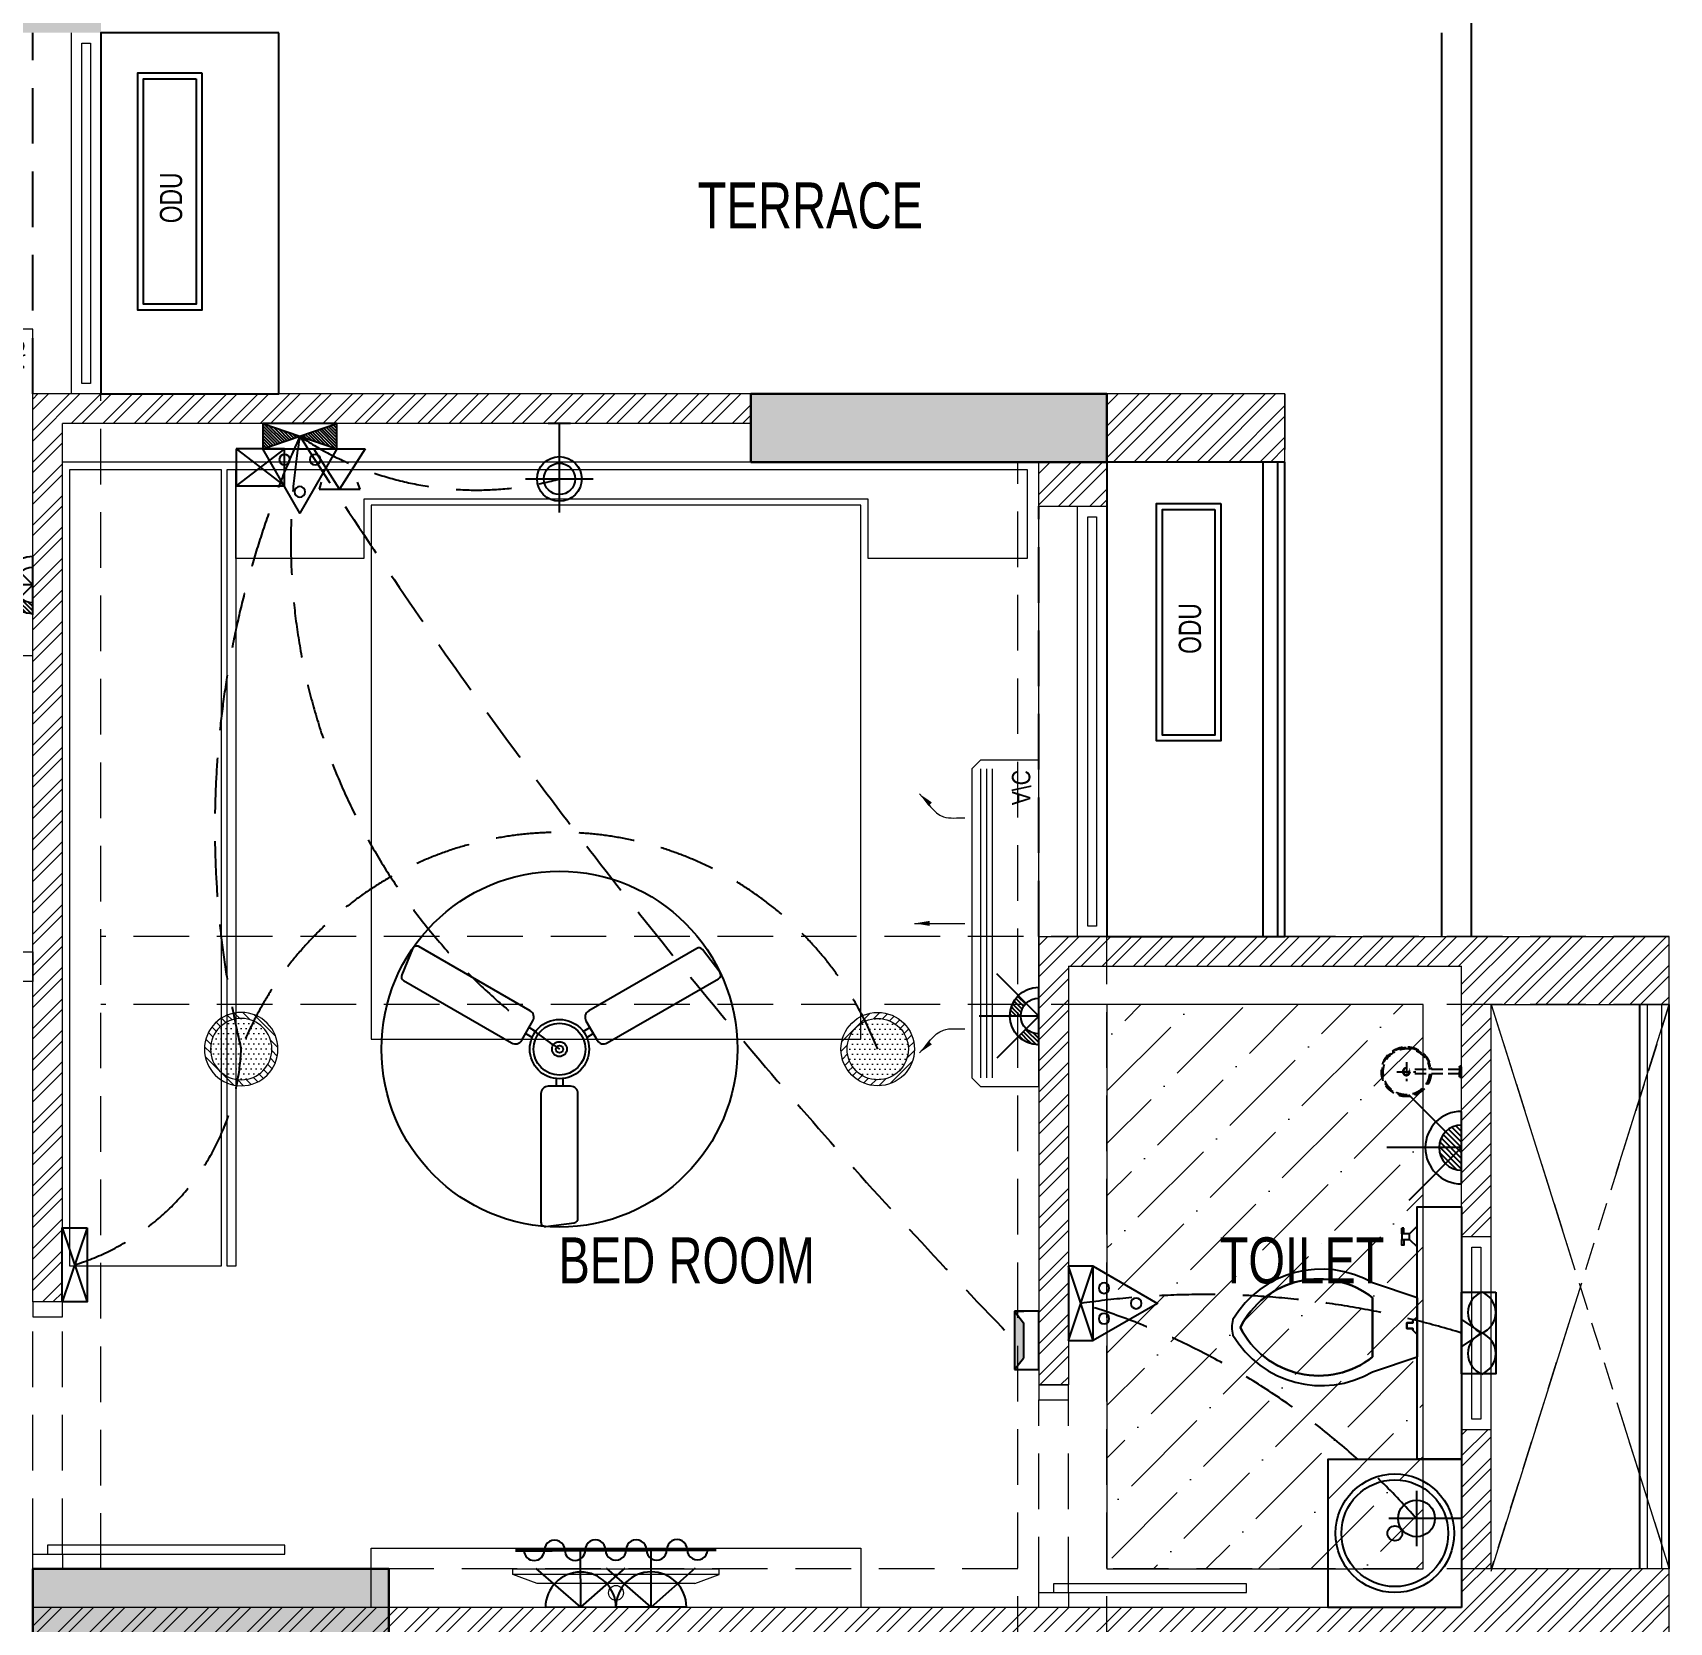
# Model space of a CAD drawing. Header units: inches. Extents: x 822859 to 1009930, y 496782 to 576896.
# Drawn here: x 842120 to 847636, y 519782 to 525141 of the extents above; entities that cross this region are included whole.
import ezdxf
from ezdxf.enums import TextEntityAlignment as Align

# ---------------------------------------------------------------- set-up
doc = ezdxf.new("R2010")
doc.units = ezdxf.units.IN
doc.header["$LTSCALE"] = 750
doc.header["$MEASUREMENT"] = 0
for name, pattern in [('DASHED', [0.75, 0.5, -0.25]), ('HIDDEN', [0.375, 0.25, -0.125]), ('HIDDEN2', [0.1875, 0.125, -0.0625])]:
    doc.linetypes.add(name, pattern=pattern)
for name, color, linetype, lineweight in [('1 x 15 W green led dl', 84, 'Continuous', 5), ('COLUMN', 5, 'Continuous', 13), ('DOOR-MSA', 8, 'Continuous', 13), ('DOTTED LINE-MSA', 8, 'HIDDEN2', 13), ('ELE-01-MSA', 8, 'Continuous', 18), ('ELE-04-MSA', 139, 'Continuous', 15), ('FURNITURE-MSA', 251, 'Continuous', 5), ('HVAC-HW UNIT', 1, 'Continuous', 13), ('S_B4_230x125', 3, 'HIDDEN', 20), ('S_B4_230x575', 10, 'HIDDEN', 20), ('S_B4_300x575', 30, 'HIDDEN', 20), ('S_B4_CUT OUT LINE', 9, 'Continuous', 20), ('S_B4_SUNK', 250, 'Continuous', 20), ('S_C_ABOVE HP TO TOP', 5, 'Continuous', 30), ('TEXT DETAIL-MSA', 8, 'Continuous', 13), ('TEXT ROOM NAME-MSA', 8, 'Continuous', 13), ('WALL HATCH-MSA', 251, 'Continuous', 9), ('WALL-MSA', 11, 'Continuous', 18), ('WINDOW-MSA', 8, 'Continuous', 13)]:
    doc.layers.add(name, color=color, linetype=linetype, lineweight=lineweight)
for name, color, linetype in [('AC 2 MODULE SWITCH', 6, 'DASHED'), ('CS SHEET', 7, 'Continuous'), ('E-18 wall light point', 3, 'Continuous'), ('E-18a wall light point', 6, 'Continuous'), ('E-20 night light point', 152, 'Continuous'), ('E-45 exhaust fan point', 5, 'Continuous'), ('E-47 switch board', 1, 'Continuous'), ('E-49 5A plug point', 150, 'Continuous'), ('E-49a SB with 5A plug point', 5, 'Continuous'), ('E-50 15A plug point', 1, 'Continuous'), ('E-51 15 A AC PLUG POINT', 6, 'Continuous'), ('E-55 telephone point', 6, 'Continuous'), ('E-56 television point', 4, 'Continuous'), ('ELE-02-MSA', 8, 'Continuous'), ("Emg-42 4' fan point", 30, 'Continuous'), ('P.FIXTURE', 8, 'Continuous'), ('PE-E-Electrical Control', 150, 'HIDDEN'), ('PROJ.', 7, 'Continuous'), ('R.C.C HATCH-MSA', 250, 'Continuous'), ('Switch Board', 72, 'Continuous')]:
    doc.layers.add(name, color=color, linetype=linetype)
doc.styles.add('125pt1.6', font='simplex.shx', dxfattribs={"width": 0.6, "height": 200})
doc.styles.add('Arial Narrow', font='swisscl.ttf', dxfattribs={"height": 150})
doc.styles.add('MtXpl_Swis721_LtCn_B', font='swisscl.ttf')
doc.styles.add('NARROW', font='ARIALN.TTF', dxfattribs={"height": 2.25})
doc.dimstyles.new('DIM_50', dxfattribs={"dimtxt": 200, "dimasz": 100, "dimexe": 25, "dimexo": 5, "dimgap": 25, "dimtad": 1, "dimdec": 0, "dimzin": 0, "dimdsep": 46, "dimtxsty": '125pt1.6', "dimblk": 'ARCHTICK', "dimcen": 0.09, "dimclrd": 8, "dimclre": 8, "dimclrt": 7, "dimaunit": 1, "dimadec": 4, "dimazin": 0, "dimtfac": 1, "dimtdec": 0, "dimtmove": 2, "dimatfit": 1, "dimfxl": 150, "dimfxlon": 1, "dimtolj": 1, "dimtzin": 0, "dimarcsym": 1})
pattern_1 = [(45, (-830625.795, -554021.86), (-53.0330086, 53.0330086), []), (45, (-830590.44, -554021.86), (-53.0330086, 53.0330086), [])]

# ---------------------------------------------------------------- blocks, each defined once
blk = doc.blocks.new('BLOCK-G & H TYPICAL COLOUMN')
at = {"layer": 'R.C.C HATCH-MSA'}
h = blk.add_hatch(color=256, dxfattribs=at)
h.dxf.hatch_style = 1
h.paths.add_polyline_path([(172697.62, -104207.75), (172688.57, -104207.75), (172688.57, -104255), (172697.62, -104255)])
h.paths.add_polyline_path([(172327.12, -104207.75), (172336.18, -104207.75), (172336.18, -104255), (172327.12, -104255)])
h.paths.add_polyline_path([(172819.88, -104207.75), (172819.88, -104216.81), (172867.12, -104216.81), (172867.12, -104207.75)])
h.paths.add_polyline_path([(172204.87, -104207.75), (172204.87, -104216.81), (172157.62, -104216.81), (172157.62, -104207.75)])
h.paths.add_polyline_path([(172561.18, -104240.06), (172552.12, -104240.06), (172552.12, -104287.31), (172561.18, -104287.31)])
h.paths.add_polyline_path([(172463.57, -104240.06), (172472.62, -104240.06), (172472.62, -104287.31), (172463.57, -104287.31)])
h.paths.add_polyline_path([(172177.87, -104422.2), (172177.87, -104431.25), (172130.62, -104431.25), (172130.62, -104422.2)])
h.paths.add_polyline_path([(172894.12, -104422.2), (172894.12, -104431.25), (172846.88, -104431.25), (172846.88, -104422.2)])
h.paths.add_polyline_path([(172336.12, -104486.75), (172336.12, -104495.81), (172288.87, -104495.81), (172288.87, -104486.75)])
h.paths.add_polyline_path([(172202.62, -104543.75), (172202.62, -104552.81), (172155.37, -104552.81), (172155.37, -104543.75)])
h.paths.add_polyline_path([(172822.13, -104543.75), (172822.13, -104552.81), (172869.37, -104552.81), (172869.37, -104543.75)])
h.paths.add_polyline_path([(172516.9, -104495.81), (172507.85, -104495.81), (172507.85, -104448.56), (172516.9, -104448.56)])
h.paths.add_polyline_path([(172697.62, -104104.25), (172688.57, -104104.25), (172688.57, -104057.01), (172697.62, -104057.01)])
h.paths.add_polyline_path([(172327.12, -104104.25), (172336.18, -104104.25), (172336.18, -104057.01), (172327.12, -104057.01)])
h.paths.add_polyline_path([(172819.88, -104104.25), (172819.88, -104095.2), (172867.12, -104095.2), (172867.12, -104104.25)])
h.paths.add_polyline_path([(172204.87, -104104.25), (172204.87, -104095.2), (172157.62, -104095.2), (172157.62, -104104.25)])
h.paths.add_polyline_path([(172561.18, -104071.94), (172552.12, -104071.94), (172552.12, -104024.7), (172561.18, -104024.7)])
h.paths.add_polyline_path([(172463.57, -104071.94), (172472.62, -104071.94), (172472.62, -104024.7), (172463.57, -104024.7)])
h.paths.add_polyline_path([(172177.87, -103889.81), (172177.87, -103880.75), (172130.62, -103880.75), (172130.62, -103889.81)])
h.paths.add_polyline_path([(172894.12, -103889.81), (172894.12, -103880.75), (172846.88, -103880.75), (172846.88, -103889.81)])
h.paths.add_polyline_path([(172336.12, -103825.25), (172336.12, -103816.2), (172288.87, -103816.2), (172288.87, -103825.25)])
h.paths.add_polyline_path([(172202.62, -103768.25), (172202.62, -103759.2), (172155.37, -103759.2), (172155.37, -103768.25)])
h.paths.add_polyline_path([(172822.13, -103768.25), (172822.13, -103759.2), (172869.37, -103759.2), (172869.37, -103768.25)])
h.paths.add_polyline_path([(172516.9, -103816.2), (172507.85, -103816.2), (172507.85, -103863.44), (172516.9, -103863.44)])
h.paths.add_polyline_path([(172548.37, -103699.31), (172548.37, -103690.25), (172595.62, -103690.25), (172595.62, -103699.31)])
h.paths.add_polyline_path([(172476.37, -103699.31), (172476.37, -103690.25), (172429.13, -103690.25), (172429.13, -103699.31)])
h.paths.add_polyline_path([(172726.82, -103612.31), (172726.82, -103603.25), (172774.06, -103603.25), (172774.06, -103612.31)])
h.paths.add_polyline_path([(172297.93, -103612.31), (172297.93, -103603.25), (172250.69, -103603.25), (172250.69, -103612.31)])
h.paths.add_polyline_path([(172920.37, -103523.81), (172920.37, -103514.75), (172857.56, -103514.75), (172857.56, -103523.81)])
h.paths.add_polyline_path([(172104.37, -103523.81), (172104.37, -103514.75), (172167.19, -103514.75), (172167.19, -103523.81)])
h.paths.add_polyline_path([(172476.37, -103492.94), (172467.32, -103492.94), (172467.32, -103445.7), (172476.37, -103445.7)])
h.paths.add_polyline_path([(172548.37, -103492.94), (172557.43, -103492.94), (172557.43, -103445.7), (172548.37, -103445.7)])
h.paths.add_polyline_path([(172663.43, -103454.75), (172759.5, -103454.75), (172759.5, -103349.7), (172663.43, -103349.7), (172663.43, -103358.75), (172750.44, -103358.75), (172750.44, -103445.7), (172663.43, -103445.7)])
h.paths.add_polyline_path([(172361.32, -103454.75), (172265.25, -103454.75), (172265.25, -103349.7), (172361.32, -103349.7), (172361.32, -103358.75), (172274.31, -103358.75), (172274.31, -103445.7), (172361.32, -103445.7)])
h.paths.add_polyline_path([(172428.37, -103358.75), (172419.32, -103358.75), (172419.32, -103311.51), (172428.37, -103311.51)])
h.paths.add_polyline_path([(172428.37, -103132.74), (172419.32, -103132.74), (172419.32, -103179.99), (172428.37, -103179.99)])
h.paths.add_polyline_path([(172151.62, -103286.75), (172151.62, -103277.7), (172104.37, -103277.7), (172104.37, -103286.75)])
h.paths.add_polyline_path([(172245.43, -103162.74), (172245.43, -103153.68), (172198.19, -103153.68), (172198.19, -103162.74)])
h.paths.add_polyline_path([(172428.37, -103021.25), (172419.32, -103021.25), (172419.32, -103068.5), (172428.37, -103068.5)])
h.paths.add_polyline_path([(172245.43, -102997.25), (172236.37, -102997.25), (172236.37, -103044.5), (172245.43, -103044.5)])
h.paths.add_polyline_path([(172104.37, -102997.25), (172104.37, -103006.31), (172151.62, -103006.31), (172151.62, -102997.25)])
h.paths.add_polyline_path([(172596.37, -103358.75), (172605.43, -103358.75), (172605.43, -103311.51), (172596.37, -103311.51)])
h.paths.add_polyline_path([(172596.37, -103132.74), (172605.43, -103132.74), (172605.43, -103179.99), (172596.37, -103179.99)])
h.paths.add_polyline_path([(172873.13, -103286.75), (172873.13, -103277.7), (172920.37, -103277.7), (172920.37, -103286.75)])
h.paths.add_polyline_path([(172779.32, -103162.74), (172779.32, -103153.68), (172826.56, -103153.68), (172826.56, -103162.74)])
h.paths.add_polyline_path([(172596.37, -103021.25), (172605.43, -103021.25), (172605.43, -103068.5), (172596.37, -103068.5)])
h.paths.add_polyline_path([(172779.32, -102997.25), (172788.37, -102997.25), (172788.37, -103044.5), (172779.32, -103044.5)])
h.paths.add_polyline_path([(172920.37, -102997.25), (172920.37, -103006.31), (172873.13, -103006.31), (172873.13, -102997.25)])
h.paths.add_polyline_path([(172548.37, -104612.7), (172548.37, -104621.75), (172595.62, -104621.75), (172595.62, -104612.7)])
h.paths.add_polyline_path([(172476.37, -104612.7), (172476.37, -104621.75), (172429.13, -104621.75), (172429.13, -104612.7)])
h.paths.add_polyline_path([(172297.93, -104699.7), (172297.93, -104708.75), (172250.69, -104708.75), (172250.69, -104699.7)])
h.paths.add_polyline_path([(172104.37, -104788.2), (172104.37, -104797.25), (172167.19, -104797.25), (172167.19, -104788.2)])
h.paths.add_polyline_path([(172726.82, -104699.7), (172726.82, -104708.75), (172774.06, -104708.75), (172774.06, -104699.7)])
h.paths.add_polyline_path([(172920.37, -104788.2), (172920.37, -104797.25), (172857.56, -104797.25), (172857.56, -104788.2)])
h.paths.add_polyline_path([(172476.37, -104819.06), (172467.32, -104819.06), (172467.32, -104866.31), (172476.37, -104866.31)])
h.paths.add_polyline_path([(172548.37, -104819.06), (172557.43, -104819.06), (172557.43, -104866.31), (172548.37, -104866.31)])
h.paths.add_polyline_path([(172663.43, -104857.25), (172759.5, -104857.25), (172759.5, -104962.31), (172663.43, -104962.31), (172663.43, -104953.25), (172750.44, -104953.25), (172750.44, -104866.31), (172663.43, -104866.31)])
h.paths.add_polyline_path([(172361.32, -104857.25), (172265.25, -104857.25), (172265.25, -104962.31), (172361.32, -104962.31), (172361.32, -104953.25), (172274.31, -104953.25), (172274.31, -104866.31), (172361.32, -104866.31)])
h.paths.add_polyline_path([(172428.37, -104953.25), (172419.32, -104953.25), (172419.32, -105000.5), (172428.37, -105000.5)])
h.paths.add_polyline_path([(172428.37, -105178.31), (172419.32, -105178.31), (172419.32, -105131.06), (172428.37, -105131.06)])
h.paths.add_polyline_path([(172151.62, -105025.25), (172151.62, -105034.31), (172104.37, -105034.31), (172104.37, -105025.25)])
h.paths.add_polyline_path([(172245.43, -105072.5), (172236.37, -105072.5), (172236.37, -105025.25), (172245.43, -105025.25)])
h.paths.add_polyline_path([(172428.37, -105290.75), (172419.32, -105290.75), (172419.32, -105243.51), (172428.37, -105243.51)])
h.paths.add_polyline_path([(172245.43, -105314.75), (172236.37, -105314.75), (172236.37, -105267.51), (172245.43, -105267.51)])
h.paths.add_polyline_path([(172104.37, -105277.35), (172113.43, -105277.35), (172113.43, -105314.75), (172104.37, -105314.75)])
h.paths.add_polyline_path([(172596.37, -104953.25), (172605.43, -104953.25), (172605.43, -105000.5), (172596.37, -105000.5)])
h.paths.add_polyline_path([(172596.37, -105178.31), (172605.43, -105178.31), (172605.43, -105131.06), (172596.37, -105131.06)])
h.paths.add_polyline_path([(172873.13, -105025.25), (172873.13, -105034.31), (172920.37, -105034.31), (172920.37, -105025.25)])
h.paths.add_polyline_path([(172788.37, -105025.25), (172779.32, -105025.25), (172779.32, -105072.5), (172788.37, -105072.5)])
h.paths.add_polyline_path([(172596.37, -105290.75), (172605.43, -105290.75), (172605.43, -105243.51), (172596.37, -105243.51)])
h.paths.add_polyline_path([(172779.32, -105314.75), (172788.37, -105314.75), (172788.37, -105267.51), (172779.32, -105267.51)])
h.paths.add_polyline_path([(172911.32, -105314.75), (172920.37, -105314.75), (172920.37, -105277.35), (172911.32, -105277.35)])
h.paths.add_polyline_path([(172688.63, -104486.75), (172688.63, -104495.81), (172735.87, -104495.81), (172735.87, -104486.75)])
h.paths.add_polyline_path([(172688.63, -103825.25), (172688.63, -103816.2), (172735.87, -103816.2), (172735.87, -103825.25)])
at = {"layer": 'COLUMN'}
for points in [[(172822.13, -104543.75), (172822.13, -104552.81), (172869.37, -104552.81), (172869.37, -104543.75)], [(172726.82, -104699.7), (172726.82, -104708.75), (172774.06, -104708.75), (172774.06, -104699.7)]]:
    blk.add_lwpolyline(points, close=True, dxfattribs=at)
blk = doc.blocks.new('t4tgg34')
for points in [[(375405.3, -62759.1), (375390.8, -62744.6), (375390.8, -62738.4), (375370.8, -62738.4), (375370.8, -62719.7), (375390.8, -62719.7), (375390.8, -62713.4), (375405.3, -62699), (375405.3, -62635.1), (375255.5, -62585.2, 0.412342), (374784.6, -62708.9, 0.132891), (374784.6, -62761, 0.412336), (375255.5, -62884.7), (375405.3, -62834.8)], [(375255.5, -62834.8, -0.475238), (374809.5, -62734.9, -0.475243), (375255.5, -62635.1)]]:
    blk.add_lwpolyline(points, format="xyb", close=True)
blk.add_lwpolyline([(375255.5, -62834.8), (375255.5, -62635.1, 0.475243), (374809.5, -62734.9, 0.475238), (375255.5, -62834.8, 0.489246)], format="xyb")
blk.add_lwpolyline([(375405.3, -62635.1), (375405.3, -62699), (375390.8, -62713.4), (375390.8, -62719.7), (375370.8, -62719.7), (375370.8, -62738.4), (375390.8, -62738.4), (375390.8, -62744.6), (375405.3, -62759.1), (375405.3, -62699), (375405.3, -62834.8)])
blk = doc.blocks.new('9')
at = {"linetype": 'Continuous'}
for p, q in [((709869.5, -390414.7), (709869.5, -390433.8)), ((709875.9, -390433.8), (709869.5, -390433.8)), ((709875.9, -390414.7), (709875.9, -390433.8))]:
    blk.add_line(p, q, dxfattribs=at)
for points in [[(709875.9, -390395.7), (709875.9, -390376.6), (709869.5, -390376.6), (709869.5, -390395.7)], [(709894.9, -390395.7), (709920.3, -390370.3), (709920.3, -390440.1), (709894.9, -390414.7)]]:
    blk.add_lwpolyline(points, dxfattribs=at)
blk.add_lwpolyline([(709894.9, -390414.7), (709869.5, -390414.7), (709869.5, -390395.7), (709894.9, -390395.7)], close=True, dxfattribs=at)
blk = doc.blocks.new('SHOWE')
at = {"linetype": 'HIDDEN', "ltscale": 0.2}
for p, q in [((3964261.3, -1171717.9), (3964261.3, -1171674.7)), ((3964261.3, -1171674.7), (3964263.3, -1171674.7)), ((3964264.2, -1171676.3), (3964264.2, -1171716.3)), ((3964268.7, -1171680.5), (3964268.7, -1171696.3)), ((3964268.7, -1171688.6), (3964437.5, -1171688.6)), ((3964268.7, -1171712), (3964268.7, -1171696.3)), ((3964268.7, -1171704), (3964437.5, -1171704)), ((3964479.2, -1171696.3), (3964415.6, -1171696.3)), ((3964447.4, -1171664.5), (3964447.4, -1171728.1)), ((3964261.3, -1171717.9), (3964263.3, -1171717.9))]:
    blk.add_line(p, q, dxfattribs=at)
for radius in [12.5, 10.6]:
    blk.add_circle((3964447.4, -1171696.3), radius, dxfattribs=at)
for centre, radius, start, end in [((3964447.4, -1171696.3), 84.1, 185.2383, 174.7617), ((3964447.4, -1171696.3), 81.4, 185.4105, 174.5895), ((3964447.4, -1171696.3), 78, 185.6496, 174.3504), ((3964262.4, -1171676.3), 1.76, 358.0282, 62.0821), ((3964262.4, -1171716.3), 1.76, 297.9179, 1.9718), ((3964259.8, -1171685.3), 10.1, 28.3436, 64.2104), ((3964259.8, -1171707.2), 10.1, 295.7896, 331.6564)]:
    blk.add_arc(centre, radius, start, end, dxfattribs=at)
blk = doc.blocks.new('A$C16cd5f5f')
at = {"layer": 'WINDOW-MSA', "ltscale": 5000}
for points in [[(50, 50), (50, 850), (80, 850), (80, 50)], [(0, 0), (50, 0), (50, 100), (0, 100)], [(900, 0), (850, 0), (850, 100), (900, 100)]]:
    blk.add_lwpolyline(points, close=True, dxfattribs=at)
at = {"layer": 'WINDOW-MSA', "linetype": 'HIDDEN', "elevation": 0}
blk.add_lwpolyline([(50, 100), (850, 100)], dxfattribs=at)
at = {"layer": 'WINDOW-MSA', "linetype": 'HIDDEN'}
blk.add_lwpolyline([(50, 0), (850, 0)], dxfattribs=at)
blk = doc.blocks.new('A$Cbea8c011')
at = {"layer": 'ELE-02-MSA', "elevation": 0}
for points in [[(400, -108.3), (-400, -108.3), (-400, 108.3), (400, 108.3)], [(380, -88.3), (-380, -88.3), (-380, 88.3), (380, 88.3)]]:
    blk.add_lwpolyline(points, close=True, dxfattribs=at)
at = {"layer": 'TEXT DETAIL-MSA', "style": 'Arial Narrow'}
blk.add_text('ODU', height=75, dxfattribs=at).set_placement((-106.4, -41.5, 0))
blk = doc.blocks.new('A$Ca69f7aba')
at = {"layer": 'WINDOW-MSA', "ltscale": 5000}
for points in [[(-750, 0), (-700, 0), (-700, -100), (-750, -100)], [(0, 0), (-50, 0), (-50, -100), (0, -100)], [(-50, -50), (-50, -700), (-80, -700), (-80, -50)]]:
    blk.add_lwpolyline(points, close=True, dxfattribs=at)
at = {"layer": 'WINDOW-MSA', "linetype": 'HIDDEN'}
blk.add_lwpolyline([(-50, 0), (-700, 0)], dxfattribs=at)
at = {"layer": 'WINDOW-MSA', "linetype": 'HIDDEN', "elevation": 0}
blk.add_lwpolyline([(-50, -100), (-700, -100)], dxfattribs=at)
blk = doc.blocks.new('G$C7997B730')
at = {"layer": 'FURNITURE-MSA'}
for p, q in [((36, 1325, 0), (0, 1325, 0)), ((0, 1325, 0), (0, 0, 0)), ((36, 1325, 0), (0, 1325, 0)), ((93, 1169, 0), (36, 1325, 0)), ((36, 0, 0), (36, 1325, 0)), ((93, 1169, 0), (36, 1325, 0)), ((93, 156, 0), (93, 1169, 0)), ((93, 156, 0), (36, 0, 0)), ((36, 0, 0), (0, 0, 0))]:
    blk.add_line(p, q, dxfattribs=at)
blk = doc.blocks.new('A$Caebde61c')
at = {"layer": 'FURNITURE-MSA'}
for p, q in [((19201, -39511.1), (15910.1, -39511.1)), ((19201, -41109.9), (19201, -39659.9))]:
    blk.add_line(p, q, dxfattribs=at)
for points in [[(15935.1, -42222.1), (15935.1, -39536.1), (16445.1, -39536.1), (16445.1, -42222.1)], [(16465.1, -42222.1), (16465.1, -39536.1), (16495.1, -39536.1), (16495.1, -42222.1)], [(18626, -39636.1), (16926, -39636.1), (16926, -39836.1), (16495.1, -39836.1), (16495.1, -39536.1), (19162.6, -39536.1), (19162.6, -39836.1), (18626, -39836.1)], [(16951, -39656.1), (16951, -41456.1), (18601, -41456.1), (18601, -39656.1)], [(18601, -43172.1), (18601, -43372.1), (16951, -43372.1), (16951, -43172.1)]]:
    blk.add_lwpolyline(points, close=True, dxfattribs=at)
blk.add_circle((17776, -43323, 0), 25, dxfattribs=at)
at = {"layer": 'FURNITURE-MSA', "xscale": -0.5248800000000007, "yscale": 0.5248800000000007, "zscale": 0.5248800000000007, "rotation": 90}
blk.add_blockref('G$C7997B730', (18123.7, -43242.4, 0), dxfattribs=at)
blk = doc.blocks.new('DRHASHGSDG')
at = {"layer": 'WALL HATCH-MSA'}
h = blk.add_hatch(dxfattribs=at)
h.set_pattern_fill('ANSI32', color=256, scale=200)
h.set_pattern_definition(pattern_1)
h.paths.add_polyline_path([(11493.8, -33160), (11493.8, -30099), (13914.7, -30099), (13914.7, -30199), (11593.8, -30199), (11593.8, -33160)])
h = blk.add_hatch(dxfattribs=at)
h.set_pattern_fill('ANSI32', color=256, scale=200)
h.set_pattern_definition(pattern_1)
h.paths.add_polyline_path([(15114.7, -30099), (15114.7, -30329), (15714.7, -30329), (15714.7, -30099)])
h = blk.add_hatch(dxfattribs=at)
h.set_pattern_fill('ANSI32', color=256, scale=200)
h.set_pattern_definition(pattern_1)
h.paths.add_polyline_path([(14884.7, -30477.8), (14884.7, -30329), (15114.7, -30329), (15114.7, -30477.8)])
h = blk.add_hatch(dxfattribs=at)
h.set_pattern_fill('ANSI32', color=256, scale=200)
h.set_pattern_definition(pattern_1)
h.paths.add_polyline_path([(14884.7, -31927.8), (14884.7, -33440), (14984.7, -33440), (14984.7, -32027.8), (16310.1, -32027.8), (16310.1, -32940), (16410.1, -32940), (16410.1, -32157.8), (17010.1, -32157.8), (17010.1, -31927.8)])
h = blk.add_hatch(dxfattribs=at)
h.set_pattern_fill('ANSI32', color=256, scale=200)
h.set_pattern_definition(pattern_1)
h.paths.add_polyline_path([(11493.8, -34790), (11493.8, -34190), (16310.1, -34190), (16310.1, -33590), (16410.1, -33590), (16410.1, -34060), (17010.1, -34060), (17010.1, -34290), (16410.1, -34290), (16410.1, -34507.9), (16310.1, -34507.9), (16310.1, -34290), (15114.7, -34290), (15114.7, -34990), (15014.7, -34990), (15014.7, -34290), (11593.8, -34290), (11593.8, -34790)])
at = {"layer": 'DOTTED LINE-MSA'}
blk.add_line((12323.8, -28881.2), (12323.8, -30099), dxfattribs=at)
for points in [[(16410.1, -32157.8), (17010.1, -34060)], [(17010.1, -32157.8), (16410.1, -34060)]]:
    blk.add_lwpolyline(points, dxfattribs=at)
at = {"layer": 'ELE-01-MSA'}
for p, q in [((16935.1, -32157.8), (16935.1, -34060)), ((16985.1, -34060), (16985.1, -32157.8))]:
    blk.add_line(p, q, dxfattribs=at)
at = {"layer": 'ELE-02-MSA'}
for p, q in [((16343.3, -31927.8), (16343.3, -27241.5)), ((16243.3, -31927.8), (16243.3, -28881.2)), ((15639.7, -30329), (15639.7, -31927.8)), ((15689.7, -30329), (15689.7, -31927.8)), ((16910.1, -32157.8), (16910.1, -34060)), ((17010.1, -34060), (17010.1, -32157.8))]:
    blk.add_line(p, q, dxfattribs=at)
at = {"layer": 'ELE-02-MSA', "linetype": 'HIDDEN'}
for p, q in [((11493.8, -30099), (11493.8, -28881.2)), ((14884.7, -31927.8), (14884.7, -30477.8))]:
    blk.add_line(p, q, dxfattribs=at)
at = {"layer": 'ELE-04-MSA'}
blk.add_line((15714.7, -30329), (15714.7, -31927.8), dxfattribs=at)
at = {"layer": 'P.FIXTURE'}
for points in [[(16160.1, -33690), (16160.1, -32840), (16310.1, -32840), (16310.1, -33690)], [(16310.1, -34190), (15860.1, -34190), (15860.1, -33690), (16310.1, -33690)]]:
    blk.add_lwpolyline(points, close=True, dxfattribs=at)
for radius in [200, 180, 25]:
    blk.add_circle((16085.1, -33940), radius, dxfattribs=at)
at = {"layer": 'WALL-MSA'}
for p, q in [((13914.7, -30099), (11493.8, -30099)), ((11493.8, -33160), (11493.8, -30099)), ((13914.7, -30099), (13914.7, -30199)), ((15114.7, -30329), (15114.7, -30099)), ((15714.7, -30099), (15114.7, -30099)), ((15714.7, -30329), (15714.7, -30099)), ((13914.7, -30199), (11593.8, -30199)), ((11593.8, -33160), (11593.8, -30199)), ((14884.7, -30329), (15114.7, -30329)), ((14884.7, -30477.8), (14884.7, -30329)), ((15714.7, -30329), (15114.7, -30329)), ((14884.7, -31927.8, 0), (14884.7, -33440)), ((14884.7, -31927.8), (17010.1, -31927.8)), ((17010.1, -32157.8), (17010.1, -31927.8)), ((14984.7, -32027.8, 0), (14984.7, -33440)), ((14984.7, -32027.8), (16310.1, -32027.8)), ((16310.1, -32940), (16310.1, -32027.8)), ((16410.1, -32157.8), (17010.1, -32157.8)), ((16410.1, -32940), (16410.1, -32157.8)), ((16310.1, -32940), (16410.1, -32940)), ((11593.8, -33160), (11493.8, -33160)), ((14884.7, -33440), (14984.7, -33440)), ((16310.1, -33590), (16410.1, -33590)), ((16310.1, -34190), (16310.1, -33590)), ((16410.1, -34060), (16410.1, -33590)), ((17010.1, -34060), (16410.1, -34060)), ((17010.1, -34290), (17010.1, -34060)), ((16310.1, -34190), (11493.8, -34190)), ((11493.8, -34790), (11493.8, -34190))]:
    blk.add_line(p, q, dxfattribs=at)
blk.add_lwpolyline([(14884.7, -30477.8), (15114.7, -30477.8), (15114.7, -30329)], dxfattribs=at)
at = {"layer": 'WINDOW-MSA'}
for p, q in [((11623.8, -28881.2), (11623.8, -30099)), ((11723.8, -28881.2), (11723.8, -30099)), ((15014.7, -30477.8), (15014.7, -31927.8)), ((15114.7, -30477.8), (15114.7, -31927.8)), ((16310.1, -32940), (16310.1, -33590)), ((16410.1, -33590), (16410.1, -32940))]:
    blk.add_line(p, q, dxfattribs=at)
for points in [[(11658.8, -30064), (11658.8, -28916.2), (11688.8, -28916.2), (11688.8, -30064)], [(15049.7, -31892.8), (15049.7, -30512.8), (15079.7, -30512.8), (15079.7, -31892.8)], [(16375.1, -32975), (16375.1, -33555), (16345.1, -33555), (16345.1, -32975)]]:
    blk.add_lwpolyline(points, close=True, dxfattribs=at)
at = {"rotation": 90.00000000000001}
for p in [(11955.9, -29416.9, 0), (15390.3, -30868.9, 0)]:
    blk.add_blockref('A$Cbea8c011', p, dxfattribs=at)
at = {"layer": 'COLUMN', "xscale": 25.4, "yscale": 25.4, "zscale": 25.4}
blk.add_blockref('BLOCK-G & H TYPICAL COLOUMN', (-4375767.4, 2625312.3), dxfattribs=at)
at = {"layer": 'DOOR-MSA', "xscale": -1}
blk.add_blockref('A$C16cd5f5f', (11493.8, -32080.2, 0), dxfattribs=at)
at = {"layer": 'DOOR-MSA', "xscale": -1, "rotation": 89.99999999999997}
blk.add_blockref('A$Ca69f7aba', (14884.7, -34190), dxfattribs=at)
at = {"layer": 'FURNITURE-MSA'}
blk.add_blockref('A$Caebde61c', (-4316.3, 9182.1), dxfattribs=at)
at = {"layer": 'P.FIXTURE', "lineweight": 30, "xscale": -1}
blk.add_blockref('SHOWE', (3980571.4, 1139312.4), dxfattribs=at)
at = {"layer": 'P.FIXTURE', "xscale": -1, "rotation": 180}
blk.add_blockref('9', (-693760.3, -423345.2), dxfattribs=at)
at = {"layer": 'P.FIXTURE'}
blk.add_blockref('t4tgg34', (-359245.2, 29489.1), dxfattribs=at)
at = {"layer": 'WINDOW-MSA', "xscale": -1, "rotation": 270}
blk.add_blockref('A$C16cd5f5f', (11493.8, -34060), dxfattribs=at)
at = {"layer": 'TEXT ROOM NAME-MSA', "lineweight": 0, "style": 'MtXpl_Swis721_LtCn_B'}
for s, p in [('TERRACE', (13735.4, -29541.1, 0)), ('BED ROOM', (13265.6, -33097.5, 0)), ('TOILET', (15494.1, -33097.5, 0))]:
    blk.add_text(s, height=155, dxfattribs=at).set_placement(p)
blk = doc.blocks.new('C-230x1200')
at = {"layer": 'S_C_ABOVE HP TO TOP'}
h = blk.add_hatch(color=250, dxfattribs=at)
h.dxf.hatch_style = 1
h.paths.add_polyline_path([(-230, 1200), (-230, 0), (0, 0), (0, 1200)])
at = {"layer": 'S_C_ABOVE HP TO TOP', "color": 8}
blk.add_lwpolyline([(0, 1200), (-230, 1200), (-230, 0), (0, 0)], close=True, dxfattribs=at)
blk = doc.blocks.new('zw$A6E')
at = {"layer": 'S_B4_SUNK'}
h = blk.add_hatch(dxfattribs=at)
h.set_pattern_fill('ANSI36', color=252, scale=1000)
h.set_pattern_definition([(45, (-142690.51, 158401.09), (66.29126, 243.067956), [312.5, -62.5, 0, -62.5])])
h.paths.add_polyline_path([(4086.3, -32157.8), (3020.9, -32157.8), (3020.9, -34060), (4086.3, -34060)])
at = {"layer": 'PROJ.', "color": 150}
for points in [[(230, -28881.2), (-370, -28881.2), (-370, -30099), (230, -30099)], [(3620.9, -30329), (3020.9, -30329), (3020.9, -31927.8), (3620.9, -31927.8)]]:
    blk.add_lwpolyline(points, close=True, dxfattribs=at)
at = {"layer": 'S_B4_230x125', "color": 118}
for p, q in [((3020.9, -31927.8), (-370, -31927.8)), ((3020.9, -32157.8), (-370, -32157.8))]:
    blk.add_line(p, q, dxfattribs=at)
at = {"layer": 'S_B4_230x575', "color": 8}
for p, q in [((-370, -34060), (-370, -28881.2)), ((1820.9, -30099), (-370, -30099)), ((3620.9, -30099), (3020.9, -30099)), ((3620.9, -30099), (3620.9, -30329)), ((1820.9, -30329), (-370, -30329)), ((3620.9, -30329), (3020.9, -30329)), ((4916.3, -31927.8), (3020.9, -31927.8)), ((4916.3, -32157.8), (4916.3, -31927.8)), ((4916.3, -32157.8), (3020.9, -32157.8)), ((4086.3, -34060), (4086.3, -32157.8)), ((4316.3, -34060), (4316.3, -32157.8)), ((2720.9, -34060), (600, -34060)), ((4916.3, -34060), (3020.9, -34060)), ((4916.3, -34290), (4916.3, -34060))]:
    blk.add_line(p, q, dxfattribs=at)
at = {"layer": 'S_B4_300x575', "color": 8}
for p, q in [((2720.9, -36307.9), (2720.9, -30329)), ((3020.9, -36307.9), (3020.9, -30329))]:
    blk.add_line(p, q, dxfattribs=at)
at = {"layer": 'S_B4_CUT OUT LINE', "color": 252, "linetype": 'HIDDEN', "ltscale": 5}
for p, q in [((4316.3, -34067.8), (4916.3, -32157.8)), ((4316.3, -32157.8), (4916.3, -34060)), ((4916.3, -32157.8), (4916.3, -34060))]:
    blk.add_line(p, q, dxfattribs=at)
at = {"layer": 'S_B4_SUNK', "color": 252}
blk.add_lwpolyline([(4086.3, -32157.8), (3020.9, -32157.8), (3020.9, -34060), (4086.3, -34060)], close=True, dxfattribs=at)
at = {"layer": 'S_C_ABOVE HP TO TOP', "rotation": 90.00000000000001}
blk.add_blockref('C-230x1200', (3020.9, -30099), dxfattribs=at)
at = {"layer": 'S_C_ABOVE HP TO TOP', "xscale": -1, "rotation": 270}
blk.add_blockref('C-230x1200', (-600, -34060), dxfattribs=at)
blk = doc.blocks.new('PP-01')
h = blk.add_hatch()
h.set_pattern_fill('ANSI31', color=256, scale=1.635026, style=0)
h.set_pattern_definition([(45, (-4840.0876, -743.28332), (-0.14451727, 0.14451727), [])])
edge = h.paths.add_edge_path()
edge.add_ellipse((0, 0), major_axis=(0.861, 0.861), ratio=1, start_angle=90, end_angle=135)
edge.add_line((-1.218, 0), (0, 0))
edge.add_line((0, 0), (-0.861, 0.861))
edge = h.paths.add_edge_path()
edge.add_line((0, 0), (0, 1.218))
edge.add_ellipse((0, 0), major_axis=(0.861, 0.861), ratio=1, start_angle=45, end_angle=90)
edge.add_line((-0.861, 0.861), (0, 0))
edge = h.paths.add_edge_path()
edge.add_line((0, 0), (0.861, 0.861))
edge.add_ellipse((0, 0), major_axis=(0.861, 0.861), ratio=1, start_angle=0, end_angle=45)
edge.add_line((0, 1.218), (0, 0))
edge = h.paths.add_edge_path()
edge.add_ellipse((0, 0), major_axis=(0.861, 0.861), ratio=1, start_angle=-45, end_angle=0)
edge.add_line((0.861, 0.861), (0, 0))
edge.add_line((0, 0), (1.218, 0))
for p, q in [((0, 0), (0, 4.042)), ((0, 0), (-2.858, 2.858)), ((0, 0), (2.858, 2.858)), ((-1.962, 0), (1.962, 0))]:
    blk.add_line(p, q)
for radius in [1.962, 1.218]:
    blk.add_arc((0, 0), radius, 0, 180)
blk = doc.blocks.new('A$C4D7A2C8D')
blk.add_lwpolyline([(4, -1.68), (-6, -1.68), (-6, 1.68), (4, 1.68)], close=True)
for points in [[(4, 1.68), (-6, -1.68)], [(4, -1.68), (-6, 1.68)]]:
    blk.add_lwpolyline(points)
blk = doc.blocks.new('P ONB-01')
at = {"ltscale": 0.4}
blk.add_lwpolyline([(1.809, 0), (0, 3.133), (-1.809, 0)], close=True, dxfattribs=at)
for centre in [(0, 2.089), (-0.746, 0.522), (0.746, 0.522)]:
    blk.add_circle(centre, 0.259, dxfattribs=at)
blk = doc.blocks.new('WL-03')
for points in [[(0, 0), (0, 5.64)], [(2.14, 3.5), (-2.14, 3.5)], [(0.71, 0), (-0.71, 0)]]:
    blk.add_lwpolyline(points)
blk.add_circle((0, 3.5), 1.42)
blk = doc.blocks.new('EF-01')
for p in [(-0.84, 0), (0.84, 0)]:
    blk.add_line(p, (0, 1.24))
blk.add_lwpolyline([(-2.52, 2.1), (2.52, 2.1), (2.52, 0), (-2.52, 0)], close=True)
for centre, start, end in [((-1.26, 0.74), 21.796, 158.204), ((1.26, 0.74), 21.796, 158.204), ((-1.26, 1.75), 201.796, 338.204), ((1.26, 1.75), 201.796, 338.204)]:
    blk.add_arc(centre, 1.36, start, end)
blk = doc.blocks.new('_ArchTick')
at = {"color": 0, "linetype": 'ByBlock', "const_width": 0.15}
blk.add_lwpolyline([(-0.5, -0.5), (0.5, 0.5)], dxfattribs=at)
blk = doc.blocks.new('P-01')
for p, q in [((-0.5, 0), (-0.5, 3.094)), ((-0.5, 0), (-2.906, 2.115)), ((-0.5, 0), (1.906, 2.115)), ((1.405, 0), (-2.405, 0))]:
    blk.add_line(p, q)
blk.add_arc((-0.5, -0.001), 1.905, 0.02927, 179.97073)
blk = doc.blocks.new('A$C39A77DF2')
at = {"layer": 'E-49 5A plug point', "xscale": -62.36633987703786, "yscale": 62.36633987703786, "zscale": 79.20525164419156, "rotation": 270}
blk.add_blockref('P-01', (0, 31.2), dxfattribs=at)
blk = doc.blocks.new('TV-02')
at = {"const_width": 0.171}
blk.add_lwpolyline([(4.516, 0), (-6.36, 0)], dxfattribs=at)
at = {"ltscale": 100}
for centre, major_axis, start_param, end_param in [((-5.335, 0), (0.39, 0.39), 5.497787, 8.63938), ((-3.129, 0), (0.39, 0.39), 5.497787, 8.63938), ((-0.922, 0), (0.39, 0.39), 5.497787, 8.63938), ((0.181, 0), (0.39, 0.39), 2.356194, 5.497787), ((1.284, 0), (-0.39, 0.39), 3.926991, 7.068583), ((2.388, 0), (0.39, 0.39), 2.356194, 5.497787), ((3.491, 0), (-0.39, 0.39), 3.926991, 7.068583), ((-4.232, 0), (0.39, 0.39), 2.356194, 5.497787), ((-2.025, 0), (-0.39, 0.39), 0.785398, 3.926991)]:
    blk.add_ellipse(centre, major_axis=major_axis, ratio=1, start_param=start_param, end_param=end_param, dxfattribs=at)
blk = doc.blocks.new('NL-01')
at = {"linetype": 'HIDDEN2'}
blk.add_hatch(color=256, dxfattribs=at).paths.add_polyline_path([(1.81, 1.55), (3, 2.49), (-3, 2.49), (-1.81, 1.55)])
for p, q in [((-3, 2.49), (-3, 1.55)), ((-3, 2.49), (-1.81, 1.55)), ((-3, 2.49), (3, 2.49)), ((-3, 0), (-3, 2.49)), ((3, 2.49), (1.81, 1.55)), ((3, 2.49), (3, 0)), ((3, 0), (-3, 0)), ((-1.81, 1.55), (1.81, 1.55))]:
    blk.add_line(p, q)
blk = doc.blocks.new('TP-01')
for p, q in [((0.01, 3.04), (-1.94, 0)), ((-1.53, 3.04), (1.56, 3.04)), ((-1.39, 2.51), (-1.53, 3.04)), ((1.94, 0), (0.01, 3.04)), ((1.56, 3.04), (1.38, 2.52)), ((-1.94, 0), (1.94, 0))]:
    blk.add_line(p, q)
blk = doc.blocks.new('AC SWITCH')
at = {"layer": 'AC 2 MODULE SWITCH', "color": 5, "linetype": 'ByBlock'}
for p, q in [((0, 2.95), (4.5, -2.95)), ((0, -2.95), (4.5, 2.95))]:
    blk.add_line(p, q, dxfattribs=at)
blk.add_lwpolyline([(0, 2.95), (4.5, 2.95), (4.5, -2.95), (0, -2.95)], close=True, dxfattribs=at)
blk = doc.blocks.new('6tyyyy4')
at = {"layer": 'Switch Board'}
h = blk.add_hatch(dxfattribs=at)
h.set_pattern_fill('ANSI31', color=1, scale=2.670621)
h.set_pattern_definition([(45, (-0.07464, -0.58604), (-0.236052, 0.236052), [])])
h.paths.add_polyline_path([(-0.32, -0.54), (5.33, -2.47), (5.33, 1.39)])
h.paths.add_polyline_path([(-5.97, 1.39), (-5.97, -2.47), (-0.32, -0.54)])
at = {"layer": 'Switch Board', "color": 1}
for p, q in [((-5.97, -2.47), (-5.97, 1.39)), ((-5.97, 1.39), (5.33, 1.39)), ((-5.97, 1.39), (5.33, -2.47)), ((5.33, 1.39), (5.33, -2.47)), ((5.33, -2.47), (-5.97, -2.47))]:
    blk.add_line(p, q, dxfattribs=at)
blk.add_lwpolyline([(-5.97, -2.47), (5.33, 1.39)], dxfattribs=at)
blk = doc.blocks.new('F12')
at = {"color": 7}
for p, q in [((-0.115, 0.993), (-0.115, 1.25)), ((0.115, 0.993), (0.115, 1.25)), ((-0.918, -0.397), (-1.14, -0.525)), ((0.918, -0.397), (1.14, -0.525)), ((-0.803, -0.596), (-1.025, -0.725)), ((0.803, -0.596), (1.025, -0.725))]:
    blk.add_line(p, q, dxfattribs=at)
for points in [[(-0.375, 1.25), (0.375, 1.25, 0.414214), (0.625, 1.5), (0.625, 5.831, 0.453094), (0.455, 5.98), (-0.495, 5.855, 0.376373), (-0.625, 5.706), (-0.625, 1.5, 0.414214)], [(-0.895, -0.95), (-1.27, -0.3, 0.414214), (-1.612, -0.209), (-5.362, -2.374, 0.453094), (-5.406, -2.596), (-4.823, -3.356, 0.376373), (-4.629, -3.394), (-0.987, -1.291, 0.414214)], [(1.27, -0.3), (0.895, -0.95, 0.414214), (0.987, -1.291), (4.737, -3.457, 0.453094), (4.951, -3.384), (5.318, -2.499, 0.376373), (5.254, -2.312), (1.612, -0.209, 0.414214)]]:
    blk.add_lwpolyline(points, format="xyb", close=True, dxfattribs=at)
for radius in [6, 1, 0.25]:
    blk.add_circle((0, 0), radius)
for radius in [0.875, 0.125]:
    blk.add_circle((0, 0), radius, dxfattribs=at)
blk = doc.blocks.new('DLL')
at = {"linetype": 'HIDDEN'}
h = blk.add_hatch(dxfattribs=at)
h.set_pattern_fill('ANSI31', color=256, scale=0.255)
h.set_pattern_definition([(45, (0, 0), (-0.57249, 0.57249), [])])
h.paths.add_polyline_path([(4.64, 0, -1), (-4.64, 0, -1)])
h.paths.add_polyline_path([(-3.87, 0, 1), (3.87, 0, 1)], flags=16)
h = blk.add_hatch(dxfattribs=at)
h.set_pattern_fill('DOTS', color=8, scale=0.4)
h.set_pattern_definition([(0, (0, 0), (0.3175, 0.635), [0, -0.635])])
h.paths.add_polyline_path([(-3.87, 0, 1), (3.87, 0, 1)])
for radius in [4.64, 3.87]:
    blk.add_circle((0, 0), radius)
blk = doc.blocks.new('WL-01')
for points in [[(-3.57, 2.18), (-3.57, -2.18)], [(-5.74, 0), (0, 0)], [(0, -0.72), (0, 0.72)]]:
    blk.add_lwpolyline(points)
for radius in [1.44, 1.01]:
    blk.add_circle((-3.57, 0), radius)
blk = doc.blocks.new('A$C48C83B35')
at = {"layer": 'E-51 15 A AC PLUG POINT'}
h = blk.add_hatch(dxfattribs=at)
h.set_pattern_fill('ANSI31', color=256, scale=3.615362, style=0)
h.set_pattern_definition([(135, (0, -12.33788), (-0.28322, -0.28322), [])])
edge = h.paths.add_edge_path()
edge.add_ellipse((0, -12.34), major_axis=(1.69, -1.69), ratio=1, start_angle=270, end_angle=315)
edge.add_line((0, -14.73), (0, -16.18))
edge.add_ellipse((0, -12.34), major_axis=(2.72, -2.72), ratio=1, start_angle=270, end_angle=315, ccw=False)
edge.add_line((-2.72, -15.06), (-1.69, -14.03))
edge = h.paths.add_edge_path()
edge.add_ellipse((0, -12.34), major_axis=(1.69, -1.69), ratio=1, start_angle=180, end_angle=225)
edge.add_line((-2.39, -12.34), (-3.85, -12.34))
edge.add_ellipse((0, -12.34), major_axis=(2.72, -2.72), ratio=1, start_angle=180, end_angle=225, ccw=False)
edge.add_line((-2.72, -9.62), (-1.69, -10.65))
for p, q in [((0, -12.34), (-5.6, -6.74)), ((0, -16.3), (0, -8.61)), ((0, -12.34), (-7.92, -12.34)), ((0, -12.34), (-5.6, -17.94))]:
    blk.add_line(p, q, dxfattribs=at)
at = {"layer": 'E-51 15 A AC PLUG POINT', "color": 180, "linetype": 'ByBlock', "lineweight": 5}
for points in [[(-8.93, 20.57), (-7.76, 21.73)], [(-8.93, 20.57), (-8.93, -20.57)], [(-7.76, -21.73), (0, -21.73), (0, 21.73), (-7.76, 21.73)], [(-7.71, -20.57), (-7.71, 20.57)], [(-6.93, -20.57), (-6.93, 20.57)], [(-6.15, -20.57), (-6.15, 20.57)], [(-8.93, -20.57), (-7.76, -21.73)]]:
    blk.add_lwpolyline(points, dxfattribs=at)
at = {"layer": 'E-51 15 A AC PLUG POINT', "extrusion": (0, 0, -1)}
for major_axis in [(-2.72, 2.72), (-1.69, 1.69)]:
    blk.add_ellipse((0, -12.34), major_axis=major_axis, ratio=1, start_param=3.926991, end_param=7.068583, dxfattribs=at)
at = {"layer": 'E-51 15 A AC PLUG POINT', "color": 1, "style": 'NARROW', "text_generation_flag": 4}
blk.add_text(' A/C', height=2.445, rotation=90, dxfattribs=at).set_placement((-3.57, 17.69), align=Align.CENTER)
at = {"layer": 'E-51 15 A AC PLUG POINT', "color": 180, "linetype": 'ByBlock', "lineweight": 5, "path_type": 1}
for points, override in [([(-15.9, 17.26), (-12.7, 14.21), (-9.83, 14.04)], {"dimasz": 2, "dimclrd": 153}), ([(-16.54, 0), (-9.83, 0)], {"dimscale": 1, "dimasz": 2, "dimclrd": 153}), ([(-15.9, -17.26), (-12.7, -14.21), (-9.83, -14.04)], {"dimasz": 2, "dimclrd": 153})]:
    blk.add_leader(points, dimstyle='DIM_50', override=override, dxfattribs=at)
blk = doc.blocks.new('A$C596C225D')
at = {"color": 0, "linetype": 'Continuous', "xscale": 25.30797101452029, "yscale": 25.30797101452029, "zscale": 25.30797101452029}
blk.add_blockref('A$C48C83B35', (0, 0), dxfattribs=at)

msp = doc.modelspace()

# ---------------------------------------------------------------- linework, layer by layer
at = {"layer": 'PE-E-Electrical Control'}
for centre, radius, start, end in [((845912.5, 522460.8, 0), 3179.1, 155.4811, 193.5857), ((845059.2, 523425.4, 0), 2069.7, 170.1307, 235.7751), ((843614.6, 524664.9), 1066, 236.1018, 285.2543), ((859014.6, 533944.6), 18951, 212.43563, 224.20293), ((843895, 521292.1, 0), 1152.7, 21.4742, 158.5258), ((842023.7, 521750.2, 0), 799.4, 287.2806, 357.4092), ((846070.7, 517938.7), 2948, 72.9339, 98.1563), ((844944.2, 518506.8), 2454.4, 41.4565, 73.2268)]:
    msp.add_arc(centre, radius, start, end, dxfattribs=at)

# ---------------------------------------------------------------- block references
at = {"layer": '1 x 15 W green led dl', "yscale": 26.68998742498368, "zscale": 26.68998742498368}
for p, xscale, rotation in [((842822.3, 521714.1, 0), -26.68998742498368, 180.0000468332516), ((844967.8, 521714.1, 0), 26.68998742498368, 179.9999531667485)]:
    msp.add_blockref('DLL', p, dxfattribs=dict(at, xscale=xscale, rotation=rotation))
at = {"layer": 'AC 2 MODULE SWITCH', "linetype": 'ByBlock', "xscale": -27.68057364411916, "yscale": 27.68057364411916, "zscale": 27.68057364411916, "rotation": 90.0000000000358}
msp.add_blockref('AC SWITCH', (842886.5, 523737.4), dxfattribs=at)
at = {"layer": 'CS SHEET', "color": 2}
for name, p in [('DRHASHGSDG', (830625.8, 554021.9)), ('zw$A6E', (842719.6, 554021.9))]:
    msp.add_blockref(name, p, dxfattribs=at)
at = {"layer": 'E-18 wall light point', "extrusion": (-2.57282e-44, 7.31174e-44, -1), "xscale": -52.24343333348028, "yscale": 52.24343333348028, "zscale": -66.34916033381609, "rotation": 270.0095191279308}
msp.add_blockref('WL-01', (-843895, 523822.9), dxfattribs=at)
at = {"layer": 'E-18a wall light point', "extrusion": (2.57282e-44, 7.31174e-44, -1), "xscale": -43.43786742375234, "yscale": 43.43786742375234, "zscale": -43.43786742375234, "rotation": 269.9801776681984}
msp.add_blockref('WL-03', (-846935.9, 520131.9), dxfattribs=at)
at = {"layer": 'E-20 night light point', "xscale": -32.74840505449922, "yscale": 32.74840505449922, "zscale": 32.74840505449922, "rotation": 89.99048087198503}
msp.add_blockref('NL-01', (845510.5, 520731.9), dxfattribs=at)
at = {"layer": 'E-45 exhaust fan point', "xscale": 54.75349668279095, "yscale": 54.75349668279095, "zscale": 54.75349668279095, "rotation": 270.0096277100311}
msp.add_blockref('EF-01', (846935.9, 520756.9), dxfattribs=at)
at = {"layer": 'E-47 switch board', "linetype": 'Continuous', "yscale": 24.99999999999999, "zscale": 24.99999999999999}
for p, xscale, rotation in [((842261.2, 521011.8, 0), 24.99999999999999, 89.9904808720614), ((845652.5, 520831.9), -24.99999999999999, 90.00951912793867)]:
    msp.add_blockref('A$C4D7A2C8D', p, dxfattribs=dict(at, xscale=xscale, rotation=rotation))
at = {"layer": 'E-49 5A plug point', "linetype": 'Continuous', "xscale": -1, "rotation": 270.2034385917277}
for p in [(843966.7, 519832.3), (844204.3, 519833.1)]:
    msp.add_blockref('A$C39A77DF2', p, dxfattribs=at)
at = {"layer": 'E-49a SB with 5A plug point', "xscale": -69.1073150159614, "yscale": 69.1073150159614, "zscale": 69.1073150159614}
for p, rotation in [((843020, 523737.4), 180), ((845694.5, 520856.9), 270.0095191279386)]:
    msp.add_blockref('P ONB-01', p, dxfattribs=dict(at, rotation=rotation))
at = {"layer": 'E-50 15A plug point', "color": 1, "extrusion": (2.57282e-44, 7.31174e-44, -1), "xscale": -62.36633988374691, "yscale": 62.36633988374691, "zscale": -79.20525165271206, "rotation": 270.0000000528034}
msp.add_blockref('PP-01', (-846935.9, 521381.9), dxfattribs=at)
at = {"layer": 'E-55 telephone point', "extrusion": (2.57282e-44, 7.31174e-44, -1), "xscale": 44.54238040196059, "yscale": 44.54238040196059, "zscale": -56.56882310934848, "rotation": 180}
msp.add_blockref('TP-01', (-843153.3, 523737.4), dxfattribs=at)
at = {"layer": 'E-56 television point', "xscale": 62.36633987703788, "yscale": 62.36633987703788, "zscale": 79.20525164419156, "rotation": 180.2034385917277}
msp.add_blockref('TV-02', (844027.5, 520025.2), dxfattribs=at)
at = {"layer": "Emg-42 4' fan point", "extrusion": (7.31174e-44, 2.57282e-44, -1), "xscale": -100.0000000155219, "yscale": 100.0000000155219, "zscale": -100.0000000155219, "rotation": 180}
msp.add_blockref('F12', (-843895, 521714.1, 0), dxfattribs=at)
at = {"layer": 'HVAC-HW UNIT', "linetype": 'Continuous'}
for p in [(842119.6, 523591.2), (845510.5, 522138)]:
    msp.add_blockref('A$C596C225D', p, dxfattribs=at)
at = {"layer": 'Switch Board', "lineweight": -2, "extrusion": (2.57282e-44, 7.31174e-44, -1), "xscale": 22.12389380508608, "yscale": 22.12389380508608, "zscale": -22.12389380508608, "rotation": 180}
msp.add_blockref('6tyyyy4', (-843027, 523768.1), dxfattribs=at)

doc.saveas('drawing.dxf')
